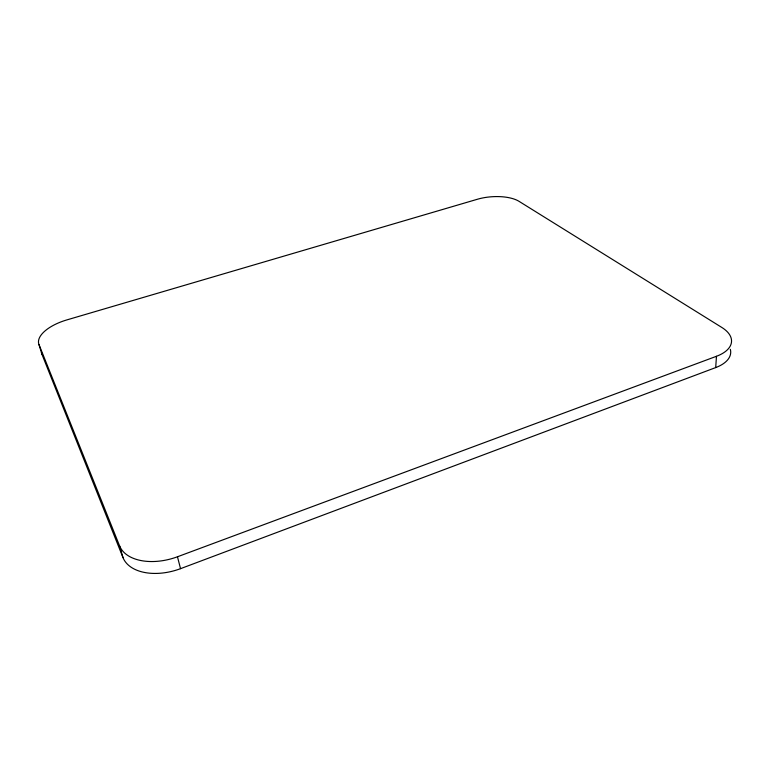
<?xml version="1.0" encoding="UTF-8"?>
<svg xmlns="http://www.w3.org/2000/svg" width="770" height="770" viewBox="0 0 770 770"><rect width="100%" height="100%" fill="white"/><g stroke="black" fill="none" stroke-linecap="round" stroke-linejoin="round"><path stroke-width="1.16" d="M715.705 367.579L716.466 356.289A41.099 20.415 2.6 0 0 721.817 327.452L518.98 201.307A30.848 12.763 -3.9 0 0 477.467 199.238L66.807 319.925A35.795 16.026 -14.5 0 0 38.991 344.575L41.975 354.402L123.007 557.615A47.22 29.125 -17.2 0 0 180.536 568.664L715.705 367.579A40.849 20.607 2.8 0 0 730.335 349.33M38.991 344.575L119.591 545.901A47.557 28.913 -16.9 0 0 177.466 556.777L716.466 356.289M119.591 545.901L123.007 557.615M177.466 556.777L180.536 568.664M41.975 354.402A35.603 16.209 -14.6 0 1 41.474 352.323"/></g></svg>
